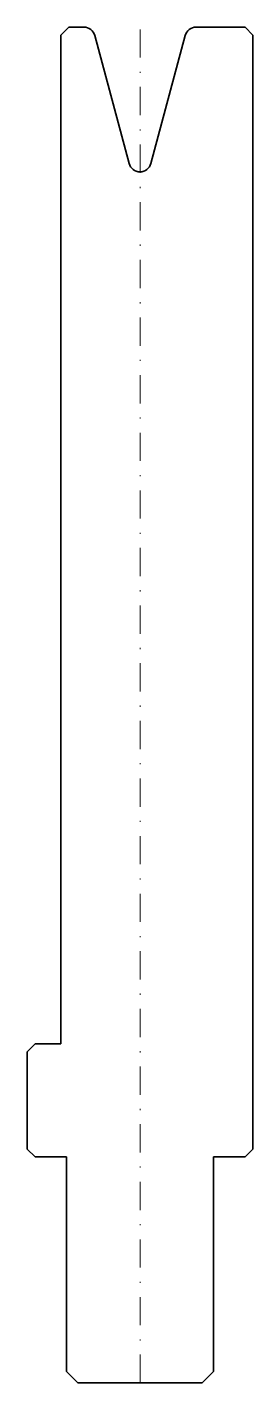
# Model space of a CAD drawing. Header units: millimetres. Extents: x -10 to 10, y -120 to 0.
import ezdxf

# ---------------------------------------------------------------- set-up
doc = ezdxf.new("R2010")
doc.units = ezdxf.units.MM
doc.header["$LTSCALE"] = 5
doc.linetypes.add('AUSGEZOGEN', pattern=[0])
doc.linetypes.add('DASHDOT', pattern=[1, 0.5, -0.25, 0, -0.25])
doc.layers.add('2', color=7, linetype='Continuous')

msp = doc.modelspace()

# ---------------------------------------------------------------- linework, layer by layer
at = {"layer": '2', "color": 7, "linetype": 'AUSGEZOGEN', "lineweight": 35}
for p, q in [((-7, -0.7), (-6.3, 0)), ((-6.3, 0), (-4.97, 0)), ((4.97, 0), (9.3, 0)), ((9.3, 0), (10, -0.7)), ((-7, -90), (-7, -0.7)), ((-4, -0.74), (-0.97, -12.06)), ((0.97, -12.06), (4, -0.74)), ((10, -0.7), (10, -99.3)), ((-10, -90.7), (-9.3, -90)), ((-9.3, -90), (-7, -90)), ((-10, -99.3), (-10, -90.7)), ((-9.3, -100), (-10, -99.3)), ((10, -99.3), (9.3, -100)), ((-6.5, -100), (-9.3, -100)), ((-6.5, -119), (-6.5, -100)), ((9.3, -100), (6.5, -100)), ((6.5, -100), (6.5, -119)), ((-5.5, -120), (-6.5, -119)), ((5.5, -120), (-5.5, -120)), ((6.5, -119), (5.5, -120))]:
    msp.add_line(p, q, dxfattribs=at)
at = {"layer": '2', "color": 7, "linetype": 'DASHDOT', "lineweight": 18}
msp.add_line((0, -120), (0, 0), dxfattribs=at)
at = {"layer": '2', "color": 7, "linetype": 'AUSGEZOGEN', "lineweight": 35}
for centre, start, end in [((-4.97, -1), 15, 90), ((4.97, -1), 90, 165), ((0, -11.81), 195, 345)]:
    msp.add_arc(centre, 1, start, end, dxfattribs=at)

doc.saveas('drawing.dxf')
